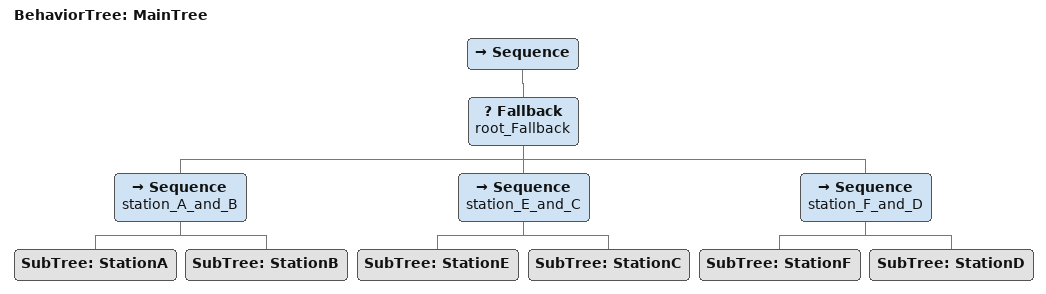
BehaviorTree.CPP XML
<root main_tree_to_execute = "MainTree" >
    <BehaviorTree ID="MainTree">
        <Sequence>
            <Fallback name="root_Fallback">
                <Sequence name="station_A_and_B">
                    <SubTree ID="StationA" />
                    <SubTree ID="StationB" />
                </Sequence>
                <Sequence name="station_E_and_C">
                    <SubTree ID="StationE" />
                    <SubTree ID="StationC" />
                </Sequence>
                <Sequence name="station_F_and_D">
                    <SubTree ID="StationF" />
                    <SubTree ID="StationD" />
                </Sequence>
            </Fallback>
        </Sequence>
    </BehaviorTree>
</root>
